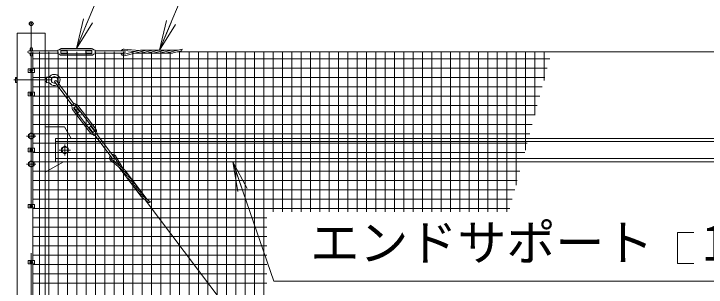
# Model space of a CAD drawing. Units: millimetres at full size; details may follow other scales. Extents: x -16800 to 16800, y -11880 to 11880.
# Drawn here: x -13763 to -10058, y 4999 to 6461 of the extents above; entities that cross this region are included whole.
import ezdxf
from ezdxf.enums import TextEntityAlignment as Align

# ---------------------------------------------------------------- set-up
doc = ezdxf.new("R2010")
doc.units = ezdxf.units.MM
doc.header["$LTSCALE"] = 40
doc.header["$PDMODE"] = 32
doc.header["$PDSIZE"] = 20
doc.linetypes.add('USER1', pattern=[50.8, 31.75, -6.35, 6.35, -6.35])
for name, color, linetype, lineweight in [('0-0_D-STR1', 1, 'Continuous', 18), ('0-1_D-BMK', 2, 'USER1', 13), ('0-2_D-STR3', 3, 'Continuous', 13), ('0-7_0', 7, 'Continuous', 18), ('0-9_D-STR-TXT', 7, 'Continuous', 13), ('0-A_D-STR2', 7, 'Continuous', 13)]:
    doc.layers.add(name, color=color, linetype=linetype, lineweight=lineweight)
doc.layers.add('0-8_Defpoints', color=253, linetype='Continuous')
doc.styles.add('ＭＳ ゴシック', font='')
doc.styles.get('ＭＳ ゴシック').set_extended_font_data('MS Gothic')

# ---------------------------------------------------------------- blocks, each defined once
blk = doc.blocks.new('_Open')
at = {"layer": '0-7_0'}
blk.add_line((-40, 6.67), (0, 0), dxfattribs=at)
blk.add_lwpolyline([(-40, -6.67), (0, 0), (-40, 0)], dxfattribs=at)

msp = doc.modelspace()

# ---------------------------------------------------------------- linework, layer by layer
at = {"layer": '0-0_D-STR1'}
for p, q in [((-13595.08, 87.52), (-13595.08, 6357.52)), ((-7800.08, 5795.02), (-13540.08, 5795.02)), ((-7800.08, 5778.02), (-13540.08, 5778.02)), ((-13540.08, 5687.02), (-7800.08, 5687.02))]:
    msp.add_line(p, q, dxfattribs=at)
for points in [[(-13595.08, 6357.52), (-13745.08, 6357.52), (-13745.08, -2642.48), (-13595.08, -2642.48), (-13595.08, -1682.48)], [(-13540.08, 5795.02), (-13540.08, 5670.02), (-7800.08, 5670.02)]]:
    msp.add_lwpolyline(points, dxfattribs=at)
at = {"layer": '0-1_D-BMK'}
for p, q in [((-13670.08, -2693.48), (-13670.08, 6408.52)), ((-13680.08, 6157.52), (-13660.08, 6157.52)), ((-13763.2, 6107.52), (-13558.68, 6107.52)), ((-13680.08, 6032.52), (-13660.08, 6032.52)), ((-13645.08, 5807.52), (-13695.08, 5807.52)), ((-13490.08, 5762.52), (-13490.08, 5702.52)), ((-13680.08, 5732.52), (-13660.08, 5732.52)), ((-13520.08, 5732.52), (-13460.08, 5732.52)), ((-13645.08, 5657.52), (-13695.08, 5657.52)), ((-13680.08, 5432.52), (-13660.08, 5432.52)), ((-13680.08, 5132.52), (-13660.08, 5132.52))]:
    msp.add_line(p, q, dxfattribs=at)
at = {"layer": '0-2_D-STR3'}
for p, q in [((-13682.08, 6263.52), (-13528.09, 6263.52)), ((-13676.08, 6274.52), (-13676.08, 6263.52)), ((-13664.08, 6274.52), (-13664.08, 6263.52)), ((-13528.09, 6267.52), (-13520.28, 6269.19)), ((-13528.09, 6247.52), (-13528.09, 6267.52)), ((-13511.09, 6250.02), (-13511.09, 6265.02)), ((-13511.09, 6263.52), (-13478.09, 6263.52)), ((-13509.09, 6275.52), (-13347.09, 6275.52)), ((-13509.09, 6267.02), (-13347.09, 6267.02)), ((-13378.09, 6251.52), (-13378.09, 6263.52)), ((-13378.09, 6263.52), (-13345.09, 6263.52)), ((-13345.09, 6250.02), (-13345.09, 6265.02)), ((-13328.09, 6263.52), (-13174.09, 6263.52)), ((-13173.22, 6264.88), (-13115.55, 6258.89)), ((-13173.01, 6272.9), (-13092.68, 6264.56)), ((-13171.82, 6244.94), (-13086.16, 6266.18)), ((-13170.58, 6237), (-13052.92, 6266.18)), ((-12883.17, 6267.06), (-13078.94, 6267.06)), ((-13076.94, 6251.98), (-13019.68, 6266.18)), ((-13043.7, 6251.98), (-12986.44, 6266.18)), ((-13010.46, 6251.98), (-12953.2, 6266.18)), ((-12977.22, 6251.98), (-12919.96, 6266.18)), ((-12943.98, 6251.98), (-12862.16, 6272.27)), ((-12910.74, 6251.98), (-12866.06, 6263.06)), ((-13682.08, 6251.52), (-13528.09, 6251.52)), ((-13676.08, 6251.52), (-13676.08, 6240.52)), ((-13664.08, 6251.52), (-13664.08, 6240.52)), ((-13661.58, 6167.02), (-13661.58, 6257.52)), ((-13528.09, 6247.52), (-13520.28, 6245.85)), ((-13509.09, 6248.02), (-13347.09, 6248.02)), ((-13509.09, 6239.52), (-13347.09, 6239.52)), ((-13378.09, 6251.52), (-13345.09, 6251.52)), ((-13328.09, 6247.52), (-13335.89, 6245.85)), ((-13328.09, 6251.52), (-13174.09, 6251.52)), ((-12917.02, 6251.1), (-13113.73, 6251.1)), ((-12888.4, 6257.52), (-870.08, 6257.52)), ((-13687.28, 6167.02), (-13652.88, 6167.02)), ((-13687.28, 6167.02), (-13687.28, 6148.02)), ((-13676.58, 6161.27), (-13670.08, 6165.03)), ((-13676.58, 6153.77), (-13676.58, 6161.27)), ((-13670.08, 6150.02), (-13676.58, 6153.77)), ((-13670.08, 6165.03), (-13663.58, 6161.27)), ((-13663.58, 6153.77), (-13670.08, 6150.02)), ((-13663.58, 6161.27), (-13663.58, 6153.77)), ((-13652.88, 6167.02), (-13652.88, 6148.02)), ((-13755.08, 6118.06), (-13755.08, 6097.06)), ((-13754.28, 6121.37), (-13745.08, 6121.37)), ((-13745.08, 6114.45), (-13754.28, 6114.45)), ((-13745.08, 6121.37), (-13745.08, 6093.67)), ((-13687.28, 6148.02), (-13652.88, 6148.02)), ((-13661.58, 6042.02), (-13661.58, 6148.02)), ((-13595.08, 6115.52), (-13588.08, 6115.52)), ((-13588.08, 6122.52), (-13588.08, 6092.52)), ((-13588.08, 6122.52), (-13580.53, 6122.03)), ((-13561.65, 6115.52), (-13561.65, 6099.52)), ((-13745.08, 6100.6), (-13754.28, 6100.6)), ((-13754.28, 6093.67), (-13745.08, 6093.67)), ((-13595.08, 6099.52), (-13588.08, 6099.52)), ((-13588.08, 6092.52), (-13580.53, 6093.01)), ((-13543.92, 6094.73), (-13450.94, 5971.97)), ((-13534.36, 6101.98), (-13441.38, 5979.22)), ((-13687.28, 6042.02), (-13652.88, 6042.02)), ((-13687.28, 6042.02), (-13687.28, 6023.02)), ((-13676.58, 6036.27), (-13670.08, 6040.03)), ((-13670.08, 6040.03), (-13663.58, 6036.27)), ((-13652.88, 6042.02), (-13652.88, 6023.02)), ((-13687.28, 6023.02), (-13652.88, 6023.02)), ((-13676.58, 6028.77), (-13676.58, 6036.27)), ((-13670.08, 6025.02), (-13676.58, 6028.77)), ((-13663.58, 6028.77), (-13670.08, 6025.02)), ((-13663.58, 6036.27), (-13663.58, 6028.77)), ((-13661.58, 5742.02), (-13661.58, 6023.02)), ((-13454.13, 5969.56), (-13438.19, 5981.63)), ((-13454.13, 5969.56), (-13450.76, 5962.33)), ((-13441.88, 5957.51), (-13429.92, 5966.57)), ((-13438.19, 5981.63), (-13432.15, 5976.42)), ((-13431.11, 5965.66), (-13411.19, 5939.36)), ((-13427.12, 5966.18), (-13329.31, 5837.04)), ((-13420.34, 5971.32), (-13322.53, 5842.18)), ((-13449.04, 5949.58), (-13351.23, 5820.44)), ((-13442.26, 5954.71), (-13344.45, 5825.57)), ((-13492.58, 5857.52), (-13595.08, 5857.52)), ((-13492.58, 5857.52), (-13456.87, 5795.02)), ((-13360.38, 5852.4), (-13350.81, 5859.64)), ((-13350.81, 5859.64), (-13330.89, 5833.34)), ((-13360.38, 5852.4), (-13340.45, 5826.09)), ((-13341.65, 5825.19), (-13329.69, 5834.24)), ((-13320.62, 5819.78), (-13227.64, 5697.02)), ((-13333.38, 5810.12), (-13339.42, 5815.33)), ((-13330.19, 5812.54), (-13237.21, 5689.78)), ((-13687.28, 5742.02), (-13652.88, 5742.02)), ((-13687.28, 5742.02), (-13687.28, 5723.02)), ((-13687.28, 5723.02), (-13652.88, 5723.02)), ((-13676.58, 5736.27), (-13670.08, 5740.03)), ((-13676.58, 5728.77), (-13676.58, 5736.27)), ((-13670.08, 5725.02), (-13676.58, 5728.77)), ((-13670.08, 5740.03), (-13663.58, 5736.27)), ((-13663.58, 5728.77), (-13670.08, 5725.02)), ((-13663.58, 5736.27), (-13663.58, 5728.77)), ((-13661.58, 5442.02), (-13661.58, 5723.02)), ((-13652.88, 5742.02), (-13652.88, 5723.02)), ((-13496.79, 5670.02), (-13595.08, 5614.57)), ((-13246.67, 5678.22), (-13152.37, 5602.04)), ((-13241.09, 5684), (-13172.44, 5628.53)), ((-13226.04, 5697.15), (-13195.99, 5647.56)), ((-13219.52, 5701.82), (-13177.67, 5632.76)), ((-13082.34, 5484.6), (-13201.11, 5641.41)), ((-13178.19, 5612.61), (-13132.3, 5575.54)), ((-13049.18, 5467.25), (-13167.38, 5623.31)), ((-13158.12, 5586.11), (-13112.23, 5549.04)), ((-13138.05, 5559.62), (-13092.16, 5522.54)), ((-13117.98, 5533.12), (-13072.09, 5496.05)), ((-13097.91, 5506.62), (-13032.34, 5453.65)), ((-13077.84, 5480.12), (-13042.03, 5451.19)), ((-13059.94, 5465.66), (-10124.35, 1589.76)), ((-13687.28, 5442.02), (-13652.88, 5442.02)), ((-13687.28, 5442.02), (-13687.28, 5423.02)), ((-13687.28, 5423.02), (-13652.88, 5423.02)), ((-13676.58, 5436.27), (-13670.08, 5440.03)), ((-13676.58, 5428.77), (-13676.58, 5436.27)), ((-13670.08, 5425.02), (-13676.58, 5428.77)), ((-13670.08, 5440.03), (-13663.58, 5436.27)), ((-13663.58, 5428.77), (-13670.08, 5425.02)), ((-13663.58, 5436.27), (-13663.58, 5428.77)), ((-13661.58, 5142.02), (-13661.58, 5423.02)), ((-13652.88, 5442.02), (-13652.88, 5423.02)), ((-13687.28, 5142.02), (-13652.88, 5142.02)), ((-13687.28, 5142.02), (-13687.28, 5123.02)), ((-13687.28, 5123.02), (-13652.88, 5123.02)), ((-13676.58, 5136.27), (-13670.08, 5140.03)), ((-13676.58, 5128.77), (-13676.58, 5136.27)), ((-13670.08, 5125.02), (-13676.58, 5128.77)), ((-13670.08, 5140.03), (-13663.58, 5136.27)), ((-13663.58, 5128.77), (-13670.08, 5125.02)), ((-13663.58, 5136.27), (-13663.58, 5128.77)), ((-13661.58, 4842.02), (-13661.58, 5123.02)), ((-13652.88, 5142.02), (-13652.88, 5123.02))]:
    msp.add_line(p, q, dxfattribs=at)
for points in [[(-13511.09, 6251.52), (-13478.09, 6251.52), (-13478.09, 6263.52)], [(-13328.09, 6247.52), (-13328.09, 6267.52), (-13335.89, 6269.19)], [(-13440.68, 5958.42), (-13420.76, 5932.11), (-13411.19, 5939.36)], [(-13333.38, 5810.12), (-13317.44, 5822.2), (-13320.81, 5829.43)]]:
    msp.add_lwpolyline(points, dxfattribs=at)
for points in [[(-13655.1, 5816.17), (-13670.08, 5824.82), (-13685.06, 5816.17), (-13685.06, 5798.87), (-13670.08, 5790.22), (-13655.1, 5798.87)], [(-13508.1, 5722.12), (-13490.08, 5711.72), (-13472.07, 5722.12), (-13472.07, 5742.92), (-13490.08, 5753.32), (-13508.1, 5742.92)], [(-13655.1, 5666.17), (-13670.08, 5674.82), (-13685.06, 5666.17), (-13685.06, 5648.87), (-13670.08, 5640.22), (-13655.1, 5648.87)]]:
    msp.add_lwpolyline(points, close=True, dxfattribs=at)
for centre, radius in [((-13670.08, 6157.52), 6.25), ((-13670.08, 6032.52), 6.25), ((-13670.08, 5807.52), 13.11), ((-13490.08, 5732.52), 16.09), ((-13670.08, 5732.52), 6.25), ((-13670.08, 5657.52), 13.11), ((-13670.08, 5432.52), 6.25), ((-13670.08, 5132.52), 6.25)]:
    msp.add_circle(centre, radius, dxfattribs=at)
for centre, radius, start, end in [((-13682.08, 6257.52), 6, 90, 270), ((-13670.08, 6274.52), 6, 0, 180), ((-13521.12, 6273.1), 4, 282.09925, 326.11888), ((-13509.09, 6265.02), 10.5, 90, 146.11888), ((-13509.09, 6265.02), 2, 90, 180), ((-13347.09, 6265.02), 10.5, 33.88112, 90), ((-13347.09, 6265.02), 2, 0, 90), ((-13335.05, 6273.1), 4, 213.88112, 257.90075), ((-13172.21, 6254.93), 18, 92.82496, 151.48944), ((-13172.21, 6254.93), 10, 95.82544, 120.77566), ((-13174.09, 6257.52), 6, 270, 90), ((-13078.94, 6237.06), 30, 90, 103.92636), ((-13045.7, 6237.06), 30, 90, 103.92636), ((-13012.46, 6237.06), 30, 90, 103.92636), ((-12979.22, 6237.06), 30, 90, 103.92636), ((-12945.98, 6237.06), 30, 90, 103.92636), ((-12912.74, 6237.06), 30, 90, 103.92636), ((-12929.42, 6295.32), 71.11, 333.02173, 341.08588), ((-13670.08, 6240.52), 6, 180, 0), ((-13521.12, 6241.94), 4, 33.88112, 77.90075), ((-13509.09, 6250.02), 10.5, 213.88112, 270), ((-13509.09, 6250.02), 2, 180, 270), ((-13347.09, 6250.02), 2, 270, 0), ((-13347.09, 6250.02), 10.5, 270, 326.11888), ((-13335.05, 6241.94), 4, 102.09925, 146.11888), ((-13172.21, 6254.93), 18, 191.63319, 275.17572), ((-13172.21, 6254.93), 10, 199.92759, 272.18972), ((-13084.16, 6281.1), 30, 270, 283.92645), ((-13050.92, 6281.1), 30, 270, 283.92645), ((-13017.68, 6281.1), 30, 270, 283.92645), ((-12984.44, 6281.1), 30, 270, 283.92645), ((-12951.2, 6281.1), 30, 270, 283.92645), ((-12917.96, 6281.1), 30, 270, 283.92645), ((-13747.2, 6117.91), 7.88, 153.93467, 206.06533), ((-13724.71, 6107.52), 30.37, 166.82041, 193.17959), ((-13579.62, 6136), 14, 266.2686, 319.66701), ((-13546.08, 6107.52), 30, 318.67714, 139.66701), ((-13546.08, 6107.52), 17.5, 327.19122, 152.79711), ((-13747.19, 6097.13), 7.89, 153.96929, 206.03071), ((-13579.62, 6079.04), 14, 40.33299, 93.7314), ((-13546.08, 6107.52), 30, 220.33299, 295.60322), ((-13546.08, 6107.52), 17.5, 207.20289, 287.08914), ((-13539.14, 6098.35), 6, 37.14018, 217.14018), ((-13429.53, 5979.45), 4, 229.23943, 273.25907), ((-13428.71, 5964.98), 2, 37.14018, 127.14018), ((-13428.71, 5964.98), 10.5, 37.14018, 93.25907), ((-13440.67, 5955.92), 10.5, 161.0213, 217.14018), ((-13454.38, 5960.64), 4, 341.0213, 25.04093), ((-13440.67, 5955.92), 2, 127.14018, 217.14018), ((-13342.86, 5826.78), 10.5, 217.14018, 273.25907), ((-13342.86, 5826.78), 2, 217.14018, 307.14018), ((-13330.9, 5835.84), 2, 307.14018, 37.14018), ((-13330.9, 5835.84), 10.5, 341.0213, 37.14018), ((-13317.19, 5831.12), 4, 161.0213, 205.04093), ((-13342.03, 5812.3), 4, 49.23943, 93.25907), ((-13233.36, 5690.34), 18, 39.96515, 98.62962), ((-13233.36, 5690.34), 18, 138.77338, 222.3159), ((-13233.36, 5690.34), 10, 147.06777, 219.3299), ((-13232.43, 5693.4), 6, 217.14018, 37.14018), ((-13233.36, 5690.34), 10, 42.96562, 67.91584), ((-13159.33, 5635.95), 30, 217.14018, 231.06663), ((-13191.29, 5605.2), 30, 37.14018, 51.06654), ((-13171.22, 5578.7), 30, 37.14018, 51.06654), ((-13139.27, 5609.45), 30, 217.14018, 231.06663), ((-13119.2, 5582.95), 30, 217.14018, 231.06663), ((-13151.15, 5552.2), 30, 37.14018, 51.06654), ((-13099.13, 5556.45), 30, 217.14018, 231.06663), ((-13131.08, 5525.71), 30, 37.14018, 51.06654), ((-13111.02, 5499.21), 30, 37.14018, 51.06654), ((-13079.06, 5529.96), 30, 217.14018, 231.06663), ((-13058.99, 5503.46), 30, 217.14018, 231.06663), ((-13090.95, 5472.71), 30, 37.14018, 51.06654), ((-13054.58, 5521.19), 71.11, 280.16191, 288.22606)]:
    msp.add_arc(centre, radius, start, end, dxfattribs=at)
at = {"layer": '0-8_Defpoints'}
msp.add_point((-13670.08, 6408.52), dxfattribs=at)
at = {"layer": '0-9_D-STR-TXT'}
for points in [[(-11105.5, 7047.63), (-13106.15, 7047.63), (-13427.32, 6277.37)], [(-11055.47, 6655.91), (-12821.6, 6655.91), (-12982.96, 6268.91)], [(-8811.48, 5031.61), (-12371.52, 5031.61), (-12590.96, 5668.13)], [(-10124.42, 5292.27), (-10211.09, 5292.27), (-10211.09, 5125.6), (-10124.42, 5125.6)]]:
    msp.add_lwpolyline(points, dxfattribs=at)
at = {"layer": '0-A_D-STR2'}
for p, q in [((-13625.84, 112.52), (-13625.84, 6257.52)), ((-13575.84, 112.52), (-13575.84, 6257.52)), ((-13525.84, 112.52), (-13525.84, 6257.52)), ((-13475.84, 112.52), (-13475.84, 6257.52)), ((-13425.84, 1485.82), (-13425.84, 6257.52)), ((-13375.84, 1485.82), (-13375.84, 6257.52)), ((-13325.84, 1485.82), (-13325.84, 6257.52)), ((-13275.84, 1485.82), (-13275.84, 6257.52)), ((-13225.84, 1485.82), (-13225.84, 6257.52)), ((-13175.84, 1485.82), (-13175.84, 6257.52)), ((-13125.84, 1485.82), (-13125.84, 6257.52)), ((-13075.84, 1485.82), (-13075.84, 6257.52)), ((-13025.84, 1485.82), (-13025.84, 6257.52)), ((-12975.84, 1485.82), (-12975.84, 6257.52)), ((-12925.84, 1485.82), (-12925.84, 6257.52)), ((-12875.84, 1485.82), (-12875.84, 6257.52)), ((-12825.84, 1485.82), (-12825.84, 6257.52)), ((-12775.84, 1485.82), (-12775.84, 6257.52)), ((-12725.84, 1485.82), (-12725.84, 6257.52)), ((-12675.84, 1485.82), (-12675.84, 6257.52)), ((-12625.84, 1485.82), (-12625.84, 6257.52)), ((-12575.84, 1485.82), (-12575.84, 6257.52)), ((-12525.84, 1485.82), (-12525.84, 6257.52)), ((-12475.84, 1485.82), (-12475.84, 6257.52)), ((-12425.84, 1485.82), (-12425.84, 6257.52)), ((-12375.84, 5402.67), (-12375.84, 6257.52)), ((-12325.84, 5402.67), (-12325.84, 6257.52)), ((-12275.84, 5402.67), (-12275.84, 6257.52)), ((-12225.84, 5402.67), (-12225.84, 6257.52)), ((-12175.84, 5402.67), (-12175.84, 6257.52)), ((-12125.84, 5402.67), (-12125.84, 6257.52)), ((-12075.84, 5402.67), (-12075.84, 6257.52)), ((-12025.84, 5402.67), (-12025.84, 6257.52)), ((-11975.84, 5402.67), (-11975.84, 6257.52)), ((-11925.84, 5402.67), (-11925.84, 6257.52)), ((-11875.84, 5402.67), (-11875.84, 6257.52)), ((-11825.84, 5402.67), (-11825.84, 6257.52)), ((-11775.84, 5402.67), (-11775.84, 6257.52)), ((-11725.84, 5402.67), (-11725.84, 6257.52)), ((-11675.84, 5402.67), (-11675.84, 6257.52)), ((-11625.84, 5402.67), (-11625.84, 6257.52)), ((-11575.84, 5402.67), (-11575.84, 6257.52)), ((-11525.84, 5402.67), (-11525.84, 6257.52)), ((-11475.84, 5402.67), (-11475.84, 6257.52)), ((-11425.84, 5402.67), (-11425.84, 6257.52)), ((-11375.84, 5402.67), (-11375.84, 6257.52)), ((-11325.84, 5402.67), (-11325.84, 6257.52)), ((-11275.84, 5402.67), (-11275.84, 6257.52)), ((-11225.84, 5402.67), (-11225.84, 6257.52)), ((-11175.84, 5402.67), (-11175.84, 6257.52)), ((-11125.84, 5402.67), (-11125.84, 6257.52)), ((-11075.84, 5545.35), (-11075.84, 6257.52)), ((-11025.84, 5731.95), (-11025.84, 6257.52)), ((-10975.84, 5918.55), (-10975.84, 6257.52)), ((-10925.84, 6105.15), (-10925.84, 6257.52)), ((-13661.58, 6220), (-10895.07, 6220)), ((-13661.58, 6170), (-10908.47, 6170)), ((-13661.58, 6120), (-10921.87, 6120)), ((-13661.58, 6070), (-10935.26, 6070)), ((-13661.58, 6020), (-10948.66, 6020)), ((-13661.58, 5970), (-10962.06, 5970)), ((-13661.58, 5920), (-10975.46, 5920)), ((-13661.58, 5870), (-10988.85, 5870)), ((-13661.58, 5820), (-11002.25, 5820)), ((-13661.58, 5770), (-11015.65, 5770)), ((-13661.58, 5720), (-11029.05, 5720)), ((-13661.58, 5670), (-11042.44, 5670)), ((-13661.58, 5620), (-11055.84, 5620)), ((-13661.58, 5570), (-11069.24, 5570)), ((-13661.58, 5520), (-11082.64, 5520)), ((-13661.58, 5470), (-11096.03, 5470)), ((-13661.58, 5420), (-11109.43, 5420)), ((-13661.58, 5370), (-12409.61, 5370)), ((-13661.58, 5320), (-12409.61, 5320)), ((-13661.58, 5270), (-12409.61, 5270)), ((-13661.58, 5220), (-12409.61, 5220)), ((-13661.58, 5170), (-12409.61, 5170)), ((-13661.58, 5120), (-12409.61, 5120)), ((-13661.58, 5070), (-12409.61, 5070)), ((-13661.58, 5020), (-12409.61, 5020))]:
    msp.add_line(p, q, dxfattribs=at)

# ---------------------------------------------------------------- block references
at = {"layer": '0-9_D-STR-TXT', "xscale": 4, "yscale": 4}
for p, rotation in [((-13428.09, 6275.52), 247.36628), ((-12983.73, 6267.06), 247.36628), ((-12591.61, 5670.02), 109.02111)]:
    msp.add_blockref('_Open', p, dxfattribs=dict(at, rotation=rotation))

# ---------------------------------------------------------------- texts
at = {"layer": '0-9_D-STR-TXT', "style": 'ＭＳ ゴシック'}
msp.add_text('エンドサポート  125x65x6x8', height=192.4, dxfattribs=at).set_placement((-12176.97, 5083.48), align=Align.BOTTOM_LEFT)

doc.saveas('drawing.dxf')
